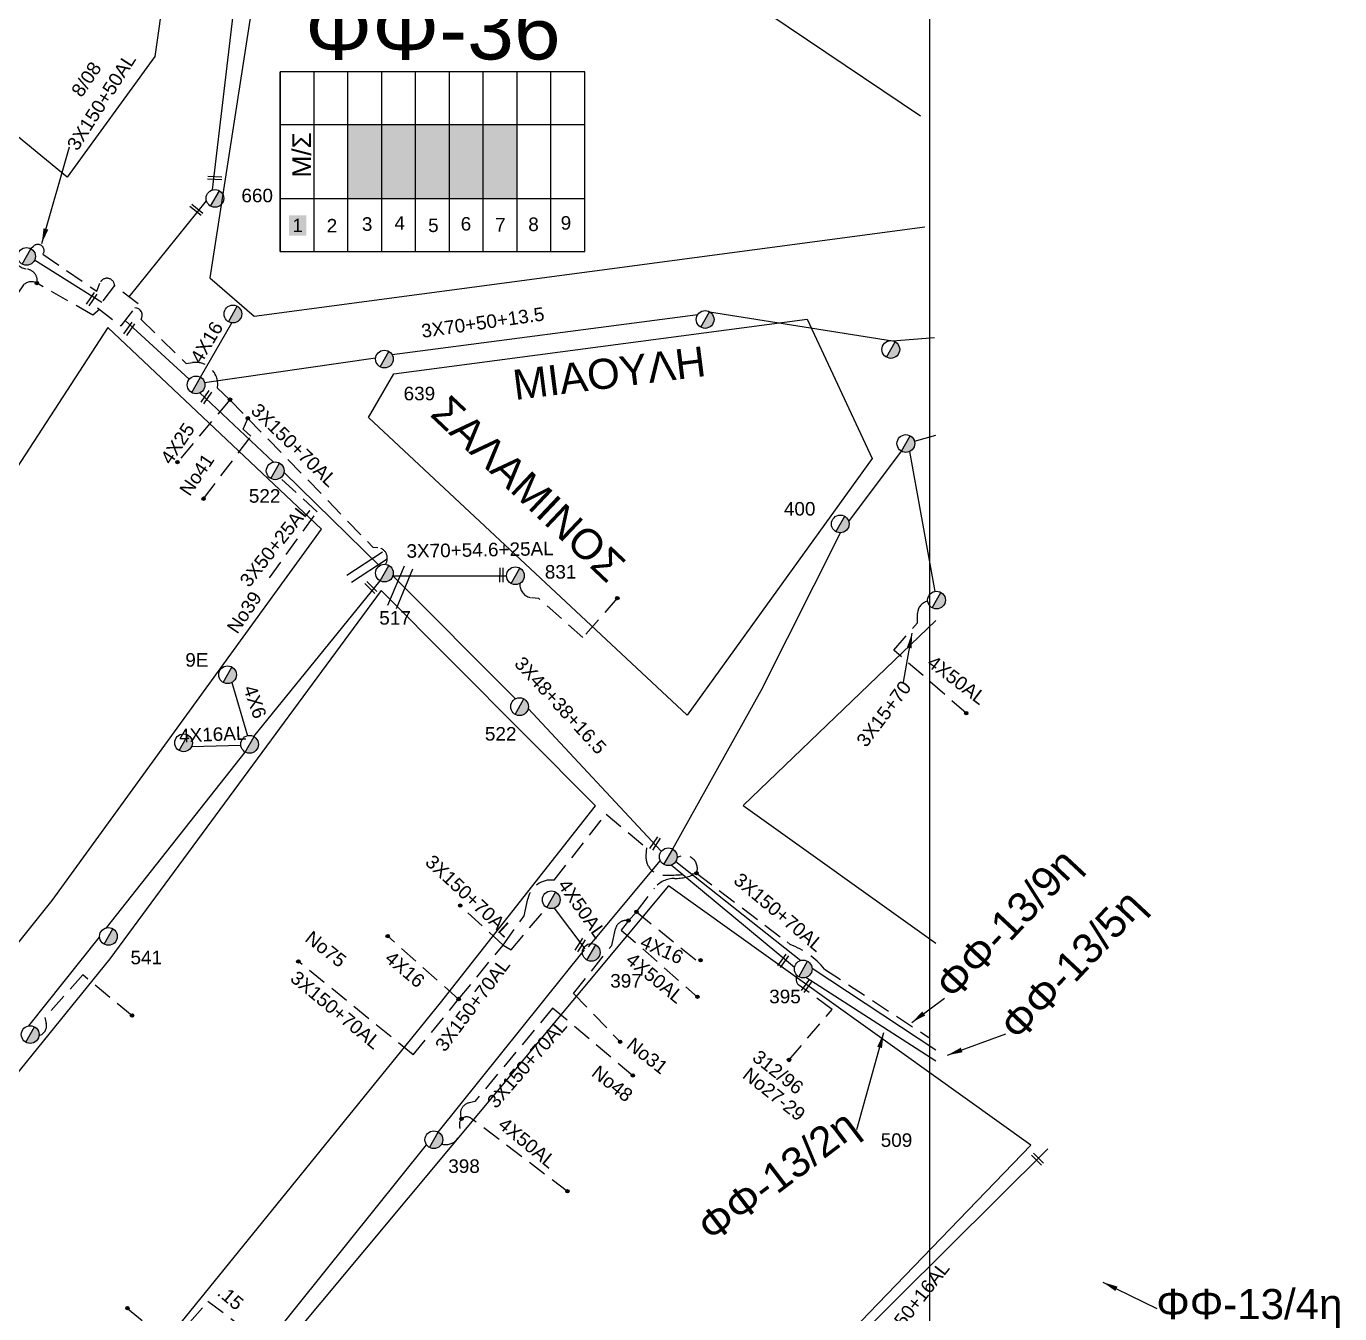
# Model space of a CAD drawing. Header units: millimetres. Extents: x 4486 to 5741, y 824 to 1856.
# Drawn here: x 5380.6 to 5555.3, y 1265.9 to 1437.1 of the extents above; entities that cross this region are included whole.
import ezdxf
from ezdxf.enums import TextEntityAlignment as Align

# ---------------------------------------------------------------- set-up
doc = ezdxf.new("R2010")
doc.units = ezdxf.units.MM
doc.linetypes.add('DASHED', pattern=[19.05, 12.7, -6.35])
for name, color, linetype in [('Ασφαλειοκιβώτια Χ.Τ 9 αναχωρήσεων', 7, 'Continuous'), ('Γέφυρες Εναερίου Δικτύου', 7, 'Continuous'), ('Γυμνά εναέρια ΧΤ (3Φ)   4x16AL', 7, 'Continuous'), ('Γυμνά εναέρια ΧΤ (3Φ)   4x50AL', 7, 'Continuous'), ('Γυμνά εναέρια ΧΤ και ΦΟΠ (3Φ)   4x50+16AL', 7, 'Continuous'), ('Εναέρια παροχή ΧΤ 4x16', 7, 'SYN_LINE'), ('Εναέρια παροχή ΧΤ 4x25', 7, 'SYN_LINE'), ('Επιγραφές - Σχήματα', 7, 'Continuous'), ('Καλώδια ΧΤ   3x150+50AL', 7, 'DASHED'), ('Καλώδια ΧΤ   3x150+70AL', 7, 'DASHED'), ('Καλώδια ΧΤ   3x48+38+16.5', 7, 'DASHED'), ('Καλώδια ΧΤ   3x50+25AL', 7, 'DASHED'), ('Καλώδια ΧΤ   3X70+50+13.5', 7, 'Continuous'), ('Καλώδια ΧΤ   4x50+13.5', 7, 'Continuous'), ('Μηχανική τομή', 7, 'Continuous'), ('Στύλος ΦΜ', 7, 'Continuous'), ('Στύλος ΦΜ @ 1', 7, 'Continuous'), ('Συνδέσεις', 7, 'Continuous'), ('Συνεστραμμένα ΧΤ   3x70+54.6+25AL', 7, 'SYN_LINE'), ('Τομή', 7, 'Continuous'), ('Υπόβαθρο ΔΕΗ', 7, 'Continuous'), ('Υπόγεια Καλώδια Δικτύου ΧΤ   .15', 7, 'DASHED')]:
    doc.layers.add(name, color=color, linetype=linetype)
doc.styles.get("Standard").update_dxf_attribs({"font": 'ARIAL.TTF'})
doc.linetypes.add('SYN_LINE', pattern='A,0.5,-0.0001,["/\\/\\/\\/",Standard,S=0.1,R=0,X=0,Y=-0.05],-0.25', length=0.7501)
doc.dimstyles.new('ISO-25', dxfattribs={"dimtxt": 2.5, "dimasz": 2.5, "dimexe": 1.25, "dimexo": 0.625, "dimtad": 1, "dimtxsty": 'Standard', "dimcen": 2.5, "dimadec": 0, "dimazin": 0, "dimtfac": 1, "dimtmove": 0, "dimatfit": 3, "dimfxl": 1, "dimarcsym": 0})

# ---------------------------------------------------------------- blocks, each defined once
blk = doc.blocks.new('ΥΠΑΡΧΩΝ ΤΣΙΜΕΝΤΕΝΙΟΣ ΣΤΥΛΟΣ')
at = {"layer": 'Στύλος ΦΜ'}
blk.add_hatch(color=7, dxfattribs=at).paths.add_polyline_path([(-1.29, -2.28, 0.574793), (2.62, 0, 0.268822), (1.3, 2.27)])
at = {"layer": 'Στύλος ΦΜ', "color": 7}
blk.add_line((-1.29, -2.28), (1.3, 2.27), dxfattribs=at)
blk.add_circle((0, 0), 2.62, dxfattribs=at)
at = {"layer": 'Στύλος ΦΜ', "flags": 4}
for tag, p in [('ΑΡΙΘΜΟΣ', (-4.68, 8.05)), ('ΤΥΠΟΣ', (-4.91, 3.03))]:
    blk.add_attdef(tag, p, '', height=4, dxfattribs=at)
blk = doc.blocks.new('ΑΣΦΑΛΕΙΟΚΙΒΩΤΙΟ ΥΠΟΣΤΑΘΜΟΥ 9 ΑΝΑΧΩΡΗΣΕΩΝ')
at = {"layer": 'Ασφαλειοκιβώτια Χ.Τ 9 αναχωρήσεων', "ltscale": 40}
for p, q in [((-23.8, 40.36), (24.02, 40.36)), ((-9.72, 40.36), (-9.72, -40.64)), ((9.94, 40.36), (9.94, -40.64)), ((-23.8, 31.36), (24.02, 31.36)), ((-23.8, 22.36), (24.02, 22.36)), ((-23.8, 13.36), (24.02, 13.36)), ((-23.8, 4.36), (24.02, 4.36)), ((-23.8, -4.64), (24.02, -4.64)), ((-23.8, -13.64), (24.02, -13.64)), ((-23.8, -22.64), (24.02, -22.64)), ((-23.8, -31.64), (24.02, -31.64))]:
    blk.add_line(p, q, dxfattribs=at)
at = {"layer": 'Ασφαλειοκιβώτια Χ.Τ 9 αναχωρήσεων'}
blk.add_lwpolyline([(-23.8, -40.64), (24.02, -40.64), (24.02, 40.36), (-23.8, 40.36)], close=True, dxfattribs=at)
for s, p in [('1', (-18.67, 37.12)), ('2', (-18.76, 28.01)), ('3', (-18.31, 18.64)), ('4', (-18.05, 9.99)), ('5', (-18.64, 1.02)), ('6', (-18.25, -7.64)), ('7', (-18.51, -16.8)), ('8', (-18.38, -25.61)), ('9', (-18.01, -34.24))]:
    blk.add_text(s, height=3.6, rotation=270, dxfattribs=at).set_placement(p)
at = {"layer": 'Ασφαλειοκιβώτια Χ.Τ 9 αναχωρήσεων', "ltscale": 40}
for tag, height, p in [('ΟΝΟΜΑ', 5, (-0.16, 44.31)), ('ΚΕΙΜΕΝΟ 1', 2, (17.06, 35.59)), ('ΚΕΙΜΕΝΟ 2', 2, (17.06, 26.88)), ('ΚΕΙΜΕΝΟ 3', 2, (17.06, 17.69)), ('ΚΕΙΜΕΝΟ 4', 2, (17.06, 8.71)), ('ΚΕΙΜΕΝΟ 5', 2, (17.06, -0.13)), ('ΚΕΙΜΕΝΟ 6', 2, (17.06, -9.05)), ('ΚΕΙΜΕΝΟ 7', 2, (17.06, -18.13)), ('ΚΕΙΜΕΝΟ 8', 2, (17.06, -26.85)), ('ΚΕΙΜΕΝΟ 9', 2, (17.06, -35.99)), ('ΣΧ', 2, (-0.1, -42.64))]:
    blk.add_attdef(tag, text='', height=height, dxfattribs=at).set_placement(p, align=Align.MIDDLE_CENTER)
blk = doc.blocks.new('ΤΟΜΗ')
at = {"layer": 'Τομή', "ltscale": 40}
for p, q in [((-5.68, 0), (5.68, 0)), ((5.68, -2.33), (-5.68, -2.33))]:
    blk.add_line(p, q, dxfattribs=at)
blk = doc.blocks.new('ΜΗΧΑΝΙΚΗ ΤΟΜΗ')
at = {"layer": 'Μηχανική τομή', "ltscale": 40}
for p, q in [((-1.89, 0.78), (1.89, 0.78)), ((1.89, 0), (-1.89, 0))]:
    blk.add_line(p, q, dxfattribs=at)
blk = doc.blocks.new('_ΣΥΝΔΕΣΗ')
at = {"layer": 'Συνδέσεις', "linetype": 'SYN_LINE', "ltscale": 40}
blk.add_hatch(color=256, dxfattribs=at).paths.add_polyline_path([(0.5, -0.01, 1), (-0.5, -0.01, 1)])
at = {"layer": 'Συνδέσεις'}
blk.add_circle((0, -0.01), 0.5, dxfattribs=at)

msp = doc.modelspace()

# ---------------------------------------------------------------- hatches: boundary and pattern name
at = {"layer": 'Ασφαλειοκιβώτια Χ.Τ 9 αναχωρήσεων', "ltscale": 0.2}
for color, points in [(133, [(5423.42, 1424.04), (5423.42, 1414.22), (5427.92, 1414.22), (5427.92, 1424.04)]), (85, [(5427.92, 1424.04), (5427.92, 1414.22), (5432.42, 1414.22), (5432.42, 1424.04)]), (2, [(5432.42, 1424.04), (5432.42, 1414.22), (5436.92, 1414.22), (5436.92, 1424.04)]), (1, [(5436.92, 1424.04), (5436.92, 1414.22), (5441.42, 1414.22), (5441.42, 1424.04)]), (62, [(5441.42, 1424.04), (5441.42, 1414.22), (5445.92, 1414.22), (5445.92, 1424.04)]), (173, [(5415.59, 1409.29), (5417.89, 1409.29), (5417.89, 1412), (5415.59, 1412)])]:
    msp.add_hatch(color=color, dxfattribs=at).paths.add_polyline_path(points)

# ---------------------------------------------------------------- linework, layer by layer
at = {"layer": 'Γέφυρες Εναερίου Δικτύου', "color": 173, "linetype": 'DASHED', "ltscale": 0.2}
msp.add_lwpolyline([(5390.39, 1399.47), (5389.5, 1398.71), (5382.07, 1402.95, 0.334533), (5380.29, 1402.73), (5369.18, 1386.61), (5366.79, 1382.82, -0.527971), (5365.46, 1382.77, -1.515497)], format="xyb", dxfattribs=at)
at = {"layer": 'Γέφυρες Εναερίου Δικτύου', "linetype": 'DASHED', "lineweight": 25, "ltscale": 0.2}
msp.add_lwpolyline([(5390.12, 1399.68), (5393.26, 1397.28), (5395.52, 1400.23), (5392.38, 1402.63)], close=True, dxfattribs=at)
at = {"layer": 'Γέφυρες Εναερίου Δικτύου', "color": 133, "linetype": 'DASHED', "ltscale": 0.2}
msp.add_lwpolyline([(5404.23, 1374.28), (5410.52, 1382.59), (5409.5, 1383.55), (5410.11, 1384.98)], dxfattribs=at)
for points in [[(5459.25, 1361.06), (5454.67, 1355.81), (5448.81, 1361), (5447.85, 1361.12, -0.397213), (5446.28, 1363.01, -3.078471)], [(5394.71, 1305.52), (5388.15, 1310.97), (5383.1, 1305.27), (5383.3, 1304.49, -0.413273), (5382.34, 1302.88, -2.741506)]]:
    msp.add_lwpolyline(points, format="xyb", dxfattribs=at)
at = {"layer": 'Γέφυρες Εναερίου Δικτύου', "color": 5, "linetype": 'SYN_LINE', "ltscale": 15}
for points in [[(5482.8, 1311.94), (5466.4, 1325.56)], [(5501.59, 1299.5), (5484.3, 1310.61)]]:
    msp.add_lwpolyline(points, dxfattribs=at)
at = {"layer": 'Γέφυρες Εναερίου Δικτύου', "color": 5, "linetype": 'DASHED', "ltscale": 0.2}
msp.add_lwpolyline([(5482.07, 1299.63), (5487.84, 1306.37), (5483.4, 1309.57, -0.329884), (5483.14, 1310.9, -3.178815)], format="xyb", dxfattribs=at)
at = {"layer": 'Γυμνά εναέρια ΧΤ (3Φ)   4x16AL', "color": 133, "ltscale": 0.2}
for points in [[(5407.99, 1349.85), (5410.09, 1342.77)], [(5409.18, 1341.46), (5402.62, 1341.29)]]:
    msp.add_lwpolyline(points, dxfattribs=at)
at = {"layer": 'Γυμνά εναέρια ΧΤ (3Φ)   4x50AL', "color": 190, "linetype": 'DASHED', "ltscale": 0.2}
msp.add_lwpolyline([(5505.66, 1345.76), (5496.01, 1354.15), (5499.18, 1357.79), (5499.18, 1359.02, -0.36336), (5500.53, 1360.64, -0.088574)], format="xyb", dxfattribs=at)
at = {"layer": 'Γυμνά εναέρια ΧΤ (3Φ)   4x50AL', "color": 6, "ltscale": 0.2}
msp.add_lwpolyline([(5450.87, 1319.85), (5454.95, 1314.41)], dxfattribs=at)
at = {"layer": 'Γυμνά εναέρια ΧΤ (3Φ)   4x50AL', "color": 6, "linetype": 'DASHED', "ltscale": 0.2}
msp.add_lwpolyline([(5460.75, 1318.15), (5459.78, 1316.92), (5469.9, 1308.01)], dxfattribs=at)
at = {"layer": 'Γυμνά εναέρια ΧΤ (3Φ)   4x50AL', "color": 5, "linetype": 'DASHED', "ltscale": 0.2}
msp.add_lwpolyline([(5452.62, 1282.14), (5439.82, 1291.87, 0.374331), (5438.54, 1291.78, 0.272742), (5438.29, 1290.81, -0.597912), (5435.88, 1288.47, -50.186908)], format="xyb", dxfattribs=at)
at = {"layer": 'Γυμνά εναέρια ΧΤ και ΦΟΠ (3Φ)   4x50+16AL', "color": 85, "ltscale": 0.2}
msp.add_lwpolyline([(5381.75, 1406.05), (5390.71, 1400.45)], dxfattribs=at)
at = {"layer": 'Γυμνά εναέρια ΧΤ και ΦΟΠ (3Φ)   4x50+16AL', "color": 190, "ltscale": 0.2}
for points in [[(5498.75, 1381.95), (5501.59, 1382.75)], [(5490.03, 1371.26), (5497.04, 1380.6)], [(5466.62, 1327.7), (5478.37, 1348.78), (5488.92, 1369.75)]]:
    msp.add_lwpolyline(points, dxfattribs=at)
at = {"layer": 'Γυμνά εναέρια ΧΤ και ΦΟΠ (3Φ)   4x50+16AL', "color": 27, "ltscale": 0.2}
msp.add_lwpolyline([(5489.92, 1261.41), (5516.5, 1287.81)], dxfattribs=at)
at = {"layer": 'Εναέρια παροχή ΧΤ 4x16', "color": 1, "ltscale": 20}
msp.add_lwpolyline([(5403.81, 1390.45), (5408, 1397.69)], dxfattribs=at)
at = {"layer": 'Εναέρια παροχή ΧΤ 4x16', "color": 190, "linetype": 'Continuous', "ltscale": 20}
msp.add_lwpolyline([(5498.11, 1380.56), (5501.49, 1361.97)], dxfattribs=at)
at = {"layer": 'Εναέρια παροχή ΧΤ 4x16', "color": 6, "linetype": 'DASHED', "ltscale": 0.2}
for points in [[(5461.79, 1319.36), (5469.69, 1312.95)], [(5438.15, 1307.73), (5428.71, 1316.1)]]:
    msp.add_lwpolyline(points, dxfattribs=at)
at = {"layer": 'Εναέρια παροχή ΧΤ 4x25', "color": 133, "linetype": 'DASHED', "ltscale": 0.2}
msp.add_lwpolyline([(5407.74, 1387.46), (5400.75, 1379.15)], dxfattribs=at)
at = {"layer": 'Επιγραφές - Σχήματα'}
msp.add_lwpolyline([(4494.75, 1847.42), (5500.76, 1847.42), (5500.76, 847.45), (4494.75, 847.45)], close=True, dxfattribs=at)
at = {"layer": 'Επιγραφές - Σχήματα', "color": 133, "ltscale": 0.2}
msp.add_arc((5395.08, 1398.69), 0.997, 326.2015, 88.5254, dxfattribs=at)
at = {"layer": 'Καλώδια ΧΤ   3x150+50AL', "color": 62, "ltscale": 0.2}
msp.add_lwpolyline([(5381.26, 1407.55), (5381.59, 1407.87, -0.911653), (5382.87, 1406.8), (5390.03, 1401.88), (5390.45, 1402.97, -0.823634), (5392.38, 1402.63, -1.564891)], format="xyb", dxfattribs=at)
at = {"layer": 'Καλώδια ΧΤ   3x150+70AL', "color": 173, "ltscale": 0.2}
msp.add_lwpolyline([(5367.16, 1420), (5369.41, 1418.18), (5376.03, 1412.37), (5374.84, 1410.49), (5378.48, 1407.59), (5378.83, 1406.47, 0.290657), (5380.76, 1404.83, -0.438144), (5382.07, 1402.95, -1.673874)], format="xyb", dxfattribs=at)
at = {"layer": 'Καλώδια ΧΤ   3x150+70AL', "color": 133, "ltscale": 0.2}
msp.add_lwpolyline([(5395.91, 1398.14), (5401.91, 1392.28), (5402.77, 1392.39, -0.506546), (5406.07, 1388.98), (5407.74, 1387.46), (5410.11, 1384.98), (5426.75, 1367.86), (5427.41, 1367.79, -0.56541), (5428.41, 1365.57, -1.715192)], format="xyb", dxfattribs=at)
at = {"layer": 'Καλώδια ΧΤ   3x150+70AL', "color": 6, "ltscale": 0.2}
for points in [[(5444.06, 1314.92), (5446.88, 1318.82), (5447.36, 1321.09, -0.392577), (5450.83, 1323.54), (5457.77, 1332.34), (5463.14, 1327.84), (5463.06, 1326.83, 0.433571), (5465.41, 1324.23, 0.037595), (5469.78, 1324.48), (5481.84, 1315.33)], [(5453.43, 1308.47), (5458.5, 1314.87), (5459, 1317.07, -0.419271), (5460.75, 1318.15), (5461.79, 1319.36), (5464.2, 1322.49, -0.235769), (5466.87, 1323.78, 0.124709), (5469.78, 1324.48, 11.048315)], [(5481.84, 1315.33), (5482.23, 1314.99, -0.131482), (5486.82, 1311.72), (5500.69, 1302.62), (5500.69, 1302.62, -0.389548), (5500.69, 1302.62)]]:
    msp.add_lwpolyline(points, format="xyb", dxfattribs=at)
for points in [[(5432.11, 1300.32), (5438.15, 1307.73), (5444.06, 1314.92), (5445.13, 1314.28), (5449.88, 1319.93)], [(5444.06, 1314.92), (5438.36, 1320.16)], [(5432.11, 1300.32), (5416.83, 1312.74)], [(5453.43, 1308.47), (5459.63, 1302.03)]]:
    msp.add_lwpolyline(points, dxfattribs=at)
at = {"layer": 'Καλώδια ΧΤ   3x150+70AL', "color": 5, "ltscale": 0.2}
msp.add_lwpolyline([(5461.31, 1297.55), (5450.65, 1306.54), (5440.29, 1294.1), (5439.58, 1293.95, 0.493726), (5438.54, 1291.78, 4.502415)], format="xyb", dxfattribs=at)
at = {"layer": 'Καλώδια ΧΤ   3x150+70AL', "color": 6, "ltscale": 0.2}
msp.add_arc((5468.18, 1325.1), 1.72, 338.8326, 124.6141, dxfattribs=at)
at = {"layer": 'Καλώδια ΧΤ   3x48+38+16.5', "color": 173, "linetype": 'Continuous', "ltscale": 0.2}
for points in [[(5429.4, 1364.05), (5445.73, 1347.68)], [(5447.4, 1346.37), (5465.1, 1327.39)]]:
    msp.add_lwpolyline(points, dxfattribs=at)
at = {"layer": 'Καλώδια ΧΤ   3x48+38+16.5', "color": 173, "linetype": 'SYN_LINE', "ltscale": 15}
for points in [[(5467.03, 1326.04), (5483.65, 1312.87)], [(5485.14, 1311.83), (5501.59, 1301)]]:
    msp.add_lwpolyline(points, dxfattribs=at)
at = {"layer": 'Καλώδια ΧΤ   3x50+25AL', "color": 1, "ltscale": 0.2}
msp.add_lwpolyline([(5413, 1363.78), (5419.32, 1372.55), (5414.44, 1377.05)], dxfattribs=at)
at = {"layer": 'Καλώδια ΧΤ   3X70+50+13.5', "color": 1, "ltscale": 0.2}
for points in [[(5471.52, 1399.16), (5495.83, 1395.3)], [(5393.8, 1397.98), (5402.31, 1390.17)], [(5429.3, 1393.46), (5469.95, 1398.78)], [(5495.83, 1395.3), (5501.43, 1395.74)], [(5404.36, 1389.74), (5427.11, 1393.04)], [(5403.72, 1388.36), (5413.52, 1379.16)], [(5414.92, 1377.81), (5427.62, 1365.38)]]:
    msp.add_lwpolyline(points, dxfattribs=at)
at = {"layer": 'Καλώδια ΧΤ   4x50+13.5', "color": 2, "ltscale": 0.2}
for points in [[(5405.4, 1415.37), (5408.27, 1439.37)], [(5394.35, 1401.13), (5404.61, 1413.91)]]:
    msp.add_lwpolyline(points, dxfattribs=at)
at = {"layer": 'Καλώδια ΧΤ   4x50+13.5', "color": 133, "ltscale": 0.2}
for points in [[(5410.93, 1342.64), (5427.69, 1363.37)], [(5391.34, 1317.22), (5409.77, 1340.59)], [(5380.98, 1304.18), (5390.4, 1315.97)]]:
    msp.add_lwpolyline(points, dxfattribs=at)
at = {"layer": 'Καλώδια ΧΤ   4x50+13.5', "color": 5, "ltscale": 0.2}
for points in [[(5455.4, 1314.69), (5464.98, 1326.15)], [(5435.43, 1290.05), (5454.89, 1314.29)], [(5413.2, 1262.59), (5433.87, 1288.37)]]:
    msp.add_lwpolyline(points, dxfattribs=at)
at = {"layer": 'Συνεστραμμένα ΧΤ   3x70+54.6+25AL', "color": 133, "ltscale": 20}
msp.add_lwpolyline([(5429.4, 1364.05), (5444.52, 1364.02)], dxfattribs=at)
at = {"layer": 'Υπόβαθρο ΔΕΗ', "ltscale": 0.2}
for points in [[(5405.16, 1485.23), (5397.75, 1433.09), (5386.07, 1417.06), (5317.35, 1473.61), (5344.59, 1520.73)], [(5484.5, 1398.17), (5493.13, 1379.66), (5468.55, 1345.51), (5426.16, 1385.09), (5429.52, 1390.91)], [(5391.48, 1397.06), (5345.42, 1326.19), (5295.29, 1256.5), (5319.38, 1239.99), (5384.11, 1320.83), (5419.9, 1370.22)], [(5427.86, 1362.06), (5391.74, 1313.07), (5344.38, 1254.63), (5327.7, 1234.48), (5357.72, 1213.71), (5394.21, 1256.03), (5435.73, 1307.22), (5456.37, 1333.46)]]:
    msp.add_lwpolyline(points, close=True, dxfattribs=at)
for points in [[(5499.59, 1425.15), (5424.18, 1475.93), (5416.04, 1474.53), (5405.08, 1403.65), (5410.97, 1398.59), (5500.16, 1410.43)], [(5501.59, 1358.11), (5475.98, 1333.5), (5501.59, 1315.17)], [(5466.07, 1322.81), (5414.01, 1260.42), (5368.53, 1206.13), (5414.25, 1174.8), (5449.98, 1219.9), (5422.86, 1242.41)], [(5447.71, 1235.07), (5455.67, 1227.26), (5492.72, 1266.02), (5514.25, 1288.31), (5466.07, 1322.81)]]:
    msp.add_lwpolyline(points, dxfattribs=at)
at = {"layer": 'Υπόγεια Καλώδια Δικτύου ΧΤ   .15', "color": 62, "ltscale": 0.2}
msp.add_lwpolyline([(5394.1, 1266.6), (5399.94, 1261.86), (5404.81, 1267.56), (5411.73, 1262.35)], dxfattribs=at)

# ---------------------------------------------------------------- block references
at = {"layer": 'Ασφαλειοκιβώτια Χ.Τ 9 αναχωρήσεων', "xscale": 0.5, "yscale": 0.5, "zscale": 0.5, "rotation": 90}
msp.add_blockref('ΑΣΦΑΛΕΙΟΚΙΒΩΤΙΟ ΥΠΟΣΤΑΘΜΟΥ 9 ΑΝΑΧΩΡΗΣΕΩΝ', (5434.6, 1419.08), dxfattribs=at)
at = {"layer": 'Μηχανική τομή'}
for p, xscale, yscale, zscale, rotation in [((5405.71, 1416.76), 0.5000000000000961, 0.5000000000000961, 0.5000000000000961, 357.221757458466), ((5403.15, 1412.56), 0.5000000000000154, 0.5000000000000154, 0.5000000000000154, 321.6883801767628), ((5389.5, 1400.71), 0.5000000000002504, 0.5000000000002504, 0.5000000000002504, 55.63420554822452), ((5394.5, 1396.79), 0.5000000000002504, 0.5000000000002504, 0.5000000000002504, 55.63420554822452), ((5404.77, 1387.68), 0.5000000000002504, 0.5000000000002504, 0.5000000000002504, 55.63420554822452), ((5444.04, 1364.13), 0.5000000000002566, 0.5000000000002566, 0.5000000000002566, 89.86842345506702), ((5426.62, 1362.62), 0.5000000000001353, 0.5000000000001353, 0.5000000000001353, 134.6547409641328), ((5464.11, 1328.54), 0.5000000000001182, 0.5000000000001182, 0.5000000000001182, 236.8817466025448), ((5454.14, 1315.04), 0.5000000000001182, 0.5000000000001182, 0.5000000000001182, 236.8817466025448), ((5481.14, 1312.93), 0.5000000000001869, 0.5000000000001869, 0.5000000000001869, 234.9611980667888), ((5484.29, 1309.63), 0.5000000000001871, 0.5000000000001871, 0.5000000000001871, 234.9611980667888), ((5515.27, 1286.59), 0.5000000000001353, 0.5000000000001353, 0.5000000000001353, 134.6547409641328)]:
    msp.add_blockref('ΜΗΧΑΝΙΚΗ ΤΟΜΗ', p, dxfattribs=dict(at, xscale=xscale, yscale=yscale, zscale=zscale, rotation=rotation))
at = {"layer": 'Στύλος ΦΜ @ 1', "ltscale": 40}
ref = msp.add_blockref('ΥΠΑΡΧΩΝ ΤΣΙΜΕΝΤΕΝΙΟΣ ΣΤΥΛΟΣ', (5405.74, 1414.24), dxfattribs=dict(at, xscale=0.4499999999998181, yscale=0.4499999999998181, zscale=0.4499999999998181))
ref.add_attrib('ΤΥΠΟΣ', '660', (5409.26, 1413.72), dxfattribs={"layer": 'Στύλος ΦΜ', "height": 1.8, "flags": 4})
ref = msp.add_blockref('ΥΠΑΡΧΩΝ ΤΣΙΜΕΝΤΕΝΙΟΣ ΣΤΥΛΟΣ', (5380.68, 1406.52), dxfattribs=dict(at, xscale=0.4499999999998181, yscale=0.4499999999998181, zscale=0.4499999999998181))
ref.add_attrib('ΤΥΠΟΣ', '523', (5372.38, 1406.11), dxfattribs={"layer": 'Στύλος ΦΜ', "height": 1.8, "flags": 4})
at = {"layer": 'Στύλος ΦΜ @ 1', "ltscale": 40, "xscale": 0.4499999999998181, "yscale": 0.4499999999998181, "zscale": 0.4499999999998181}
for p in [(5408.13, 1398.86), (5470.93, 1398.13), (5495.62, 1394.14), (5403.23, 1389.43), (5497.62, 1381.63), (5501.7, 1360.81), (5401.57, 1341.82), (5410.35, 1341.62), (5466.03, 1326.67), (5450.46, 1320.95), (5381.17, 1303.02)]:
    msp.add_blockref('ΥΠΑΡΧΩΝ ΤΣΙΜΕΝΤΕΝΙΟΣ ΣΤΥΛΟΣ', p, dxfattribs=at)
at = {"layer": 'Στύλος ΦΜ @ 1', "ltscale": 40}
ref = msp.add_blockref('ΥΠΑΡΧΩΝ ΤΣΙΜΕΝΤΕΝΙΟΣ ΣΤΥΛΟΣ', (5428.28, 1392.87), dxfattribs=dict(at, xscale=0.4499999999998181, yscale=0.4499999999998181, zscale=0.4499999999998181))
ref.add_attrib('ΤΥΠΟΣ', '639', (5430.83, 1387.38), dxfattribs={"layer": 'Στύλος ΦΜ', "height": 1.8, "flags": 4})
ref = msp.add_blockref('ΥΠΑΡΧΩΝ ΤΣΙΜΕΝΤΕΝΙΟΣ ΣΤΥΛΟΣ', (5413.75, 1378), dxfattribs=dict(at, xscale=0.4499999999998181, yscale=0.4499999999998181, zscale=0.4499999999998181))
ref.add_attrib('ΤΥΠΟΣ', '522', (5410.25, 1373.76), dxfattribs={"layer": 'Στύλος ΦΜ', "height": 1.8, "flags": 4})
ref = msp.add_blockref('ΥΠΑΡΧΩΝ ΤΣΙΜΕΝΤΕΝΙΟΣ ΣΤΥΛΟΣ', (5488.9, 1370.93), dxfattribs=dict(at, xscale=0.4499999999998181, yscale=0.4499999999998181, zscale=0.4499999999998181))
ref.add_attrib('ΤΥΠΟΣ', '400', (5481.4, 1372.05), dxfattribs={"layer": 'Στύλος ΦΜ', "height": 1.8, "flags": 4})
ref = msp.add_blockref('ΥΠΑΡΧΩΝ ΤΣΙΜΕΝΤΕΝΙΟΣ ΣΤΥΛΟΣ', (5428.28, 1364.4), dxfattribs=dict(at, xscale=0.4499999999998181, yscale=0.4499999999998181, zscale=0.4499999999998181))
ref.add_attrib('ΤΥΠΟΣ', '517', (5427.59, 1357.54), dxfattribs={"layer": 'Στύλος ΦΜ', "height": 1.8, "flags": 4})
ref = msp.add_blockref('ΥΠΑΡΧΩΝ ΤΣΙΜΕΝΤΕΝΙΟΣ ΣΤΥΛΟΣ', (5445.7, 1364.04), dxfattribs=dict(at, xscale=0.4499999999998181, yscale=0.4499999999998181, zscale=0.4499999999998181))
ref.add_attrib('ΤΥΠΟΣ', '831', (5449.61, 1363.66), dxfattribs={"layer": 'Στύλος ΦΜ', "height": 1.8, "flags": 4})
ref = msp.add_blockref('ΥΠΑΡΧΩΝ ΤΣΙΜΕΝΤΕΝΙΟΣ ΣΤΥΛΟΣ', (5407.42, 1350.88), dxfattribs=dict(at, xscale=0.4499999999998181, yscale=0.4499999999998181, zscale=0.4499999999998181))
ref.add_attrib('ΤΥΠΟΣ', '9Ε', (5401.8, 1351.95), dxfattribs={"layer": 'Στύλος ΦΜ', "height": 1.8, "flags": 4})
ref = msp.add_blockref('ΥΠΑΡΧΩΝ ΤΣΙΜΕΝΤΕΝΙΟΣ ΣΤΥΛΟΣ', (5446.25, 1346.63), dxfattribs=dict(at, xscale=0.4499999999998181, yscale=0.4499999999998181, zscale=0.4499999999998181))
ref.add_attrib('ΤΥΠΟΣ', '522', (5441.64, 1342.12), dxfattribs={"layer": 'Στύλος ΦΜ', "height": 1.8, "flags": 4})
ref = msp.add_blockref('ΥΠΑΡΧΩΝ ΤΣΙΜΕΝΤΕΝΙΟΣ ΣΤΥΛΟΣ', (5391.58, 1316.07), dxfattribs=dict(at, xscale=0.4499999999998181, yscale=0.4499999999998181, zscale=0.4499999999998181))
ref.add_attrib('ΤΥΠΟΣ', '541', (5394.51, 1312.37), dxfattribs={"layer": 'Στύλος ΦΜ', "height": 1.8, "flags": 4})
ref = msp.add_blockref('ΥΠΑΡΧΩΝ ΤΣΙΜΕΝΤΕΝΙΟΣ ΣΤΥΛΟΣ', (5455.79, 1313.95), dxfattribs=dict(at, xscale=0.4499999999998181, yscale=0.4499999999998181, zscale=0.4499999999998181))
ref.add_attrib('ΤΥΠΟΣ', '397', (5458.31, 1309.27), dxfattribs={"layer": 'Στύλος ΦΜ', "height": 1.8, "flags": 4})
ref = msp.add_blockref('ΥΠΑΡΧΩΝ ΤΣΙΜΕΝΤΕΝΙΟΣ ΣΤΥΛΟΣ', (5483.97, 1311.74), dxfattribs=dict(at, xscale=0.4499999999998181, yscale=0.4499999999998181, zscale=0.4499999999998181))
ref.add_attrib('ΤΥΠΟΣ', '395', (5479.45, 1307.18), dxfattribs={"layer": 'Στύλος ΦΜ', "height": 1.8, "flags": 4})
ref = msp.add_blockref('ΥΠΑΡΧΩΝ ΤΣΙΜΕΝΤΕΝΙΟΣ ΣΤΥΛΟΣ', (5434.85, 1289.03), dxfattribs=dict(at, xscale=0.4499999999998181, yscale=0.4499999999998181, zscale=0.4499999999998181))
ref.add_attrib('ΤΥΠΟΣ', '398', (5436.77, 1284.62), dxfattribs={"layer": 'Στύλος ΦΜ', "height": 1.8, "flags": 4})
at = {"layer": 'Συνδέσεις', "xscale": 0.4499999999998181, "yscale": 0.4499999999998181, "zscale": 0.4499999999998181}
for p in [(5382.07, 1402.97), (5407.74, 1387.47), (5410.11, 1384.99), (5400.75, 1379.16), (5404.23, 1374.3), (5459.25, 1361.07), (5505.66, 1345.77), (5469.79, 1324.48), (5438.36, 1320.17), (5461.79, 1319.36), (5460.74, 1318.19), (5428.71, 1316.11), (5416.83, 1312.75), (5470.32, 1312.91), (5438.15, 1307.75), (5469.9, 1308.05), (5394.71, 1305.56), (5459.62, 1302.07), (5482.08, 1299.64), (5461.3, 1297.59), (5438.54, 1291.82), (5452.61, 1282.18), (5394.1, 1266.64)]:
    msp.add_blockref('_ΣΥΝΔΕΣΗ', p, dxfattribs=at)
at = {"layer": 'Τομή'}
for p, xscale, yscale, zscale, rotation in [((5425.65, 1365.66), 0.4999999999999962, 0.4999999999999962, 0.4999999999999962, 33.35313688008636), ((5429.84, 1362.73), 0.5000000000001126, 0.5000000000001126, 0.5000000000001126, 67.36106786504659)]:
    msp.add_blockref('ΤΟΜΗ', p, dxfattribs=dict(at, xscale=xscale, yscale=yscale, zscale=zscale, rotation=rotation))

# ---------------------------------------------------------------- texts
at = {"layer": 'Γυμνά εναέρια ΧΤ (3Φ)   4x16AL', "ltscale": 0.2}
for s, rotation, p in [('4Χ6', 289.1869, (5411.07, 1347.28)), ('4X16AL', 2.4088, (5405.44, 1342.95))]:
    msp.add_text(s, height=1.8, rotation=rotation, dxfattribs=at).set_placement(p, align=Align.MIDDLE)
at = {"layer": 'Γυμνά εναέρια ΧΤ (3Φ)   4x50AL', "ltscale": 0.2}
for rotation, p in [(305.2429, (5454.57, 1319.76)), (320.6746, (5464.27, 1310.55)), (320.6746, (5447.28, 1288.63))]:
    msp.add_text('4X50AL', height=1.8, rotation=rotation, dxfattribs=at).set_placement(p, align=Align.MIDDLE)
at = {"layer": 'Γυμνά εναέρια ΧΤ και ΦΟΠ (3Φ)   4x50+16AL', "ltscale": 0.2}
msp.add_text('4X50+16AL', height=1.8, rotation=51.9904, dxfattribs=at).set_placement((5498.78, 1267.28), align=Align.MIDDLE)
at = {"layer": 'Εναέρια παροχή ΧΤ 4x16', "ltscale": 20}
for rotation, p in [(59.0125, (5404.63, 1395.09)), (335.9445, (5465.19, 1314.34)), (319.6619, (5431.01, 1311.7))]:
    msp.add_text('4X16', height=1.8, rotation=rotation, dxfattribs=at).set_placement(p, align=Align.MIDDLE)
at = {"layer": 'Εναέρια παροχή ΧΤ 4x25', "ltscale": 20}
msp.add_text('4X25', height=1.8, rotation=55.9557, dxfattribs=at).set_placement((5400.76, 1381.64), align=Align.MIDDLE)
at = {"layer": 'Επιγραφές - Σχήματα', "ltscale": 0.2, "attachment_point": 1}
for s, insert, char_height, width in [('ΦΦ-36', (5417.73, 1440.72), 8, 50.8867), ('509', (5494.28, 1289.88), 1.8, 4.8614), ('ΦΦ-13/4η', (5530.92, 1269.17), 4, 39.5466)]:
    msp.add_mtext(s, dxfattribs=dict(at, insert=insert, char_height=char_height, width=width))
for s, insert, char_height, width, rotation in [('8/08', (5386.51, 1428.56), 1.8, 6.948, 55.8954), ('Μ/Σ', (5416.03, 1417.01), 2.5, 4.7879, 90), ('ΜΙΑΟΥΛΗ', (5445.13, 1391.37), 4, 29.1423, 7.1971), ('ΣΑΛΑΜΙΝΟΣ', (5436.95, 1388.31), 4, 29.1423, 316.5421), ('Νο41', (5400.89, 1375.51), 1.8, 6.948, 55.8954), ('Νο39', (5407.21, 1357.2), 1.8, 6.948, 55.8954), ('4Χ50AL', (5501.38, 1353.6), 1.8, 9.2373, 322.9002), ('3Χ15+70', (5490.91, 1342.19), 1.8, 9.2373, 52.9002), ('ΦΦ-13/9η', (5501.17, 1310.06), 4, 39.5466, 46.9704), ('ΦΦ-13/5η', (5509.79, 1304.59), 4, 39.5466, 46.9704), ('Νο75', (5418.69, 1316.96), 1.8, 6.948, 321.7499), ('Νο31', (5461.45, 1302.76), 1.8, 6.948, 321.7499), ('312/96', (5478.17, 1301.11), 1.8, 6.948, 321.7499), ('Νο48', (5456.79, 1299.06), 1.8, 6.948, 321.7499), ('Νο27-29', (5476.87, 1298.78), 1.8, 6.948, 321.7499), ('ΦΦ-13/2η', (5469.47, 1278.35), 4, 39.5466, 37.1895)]:
    msp.add_mtext(s, dxfattribs=dict(at, insert=insert, char_height=char_height, width=width, rotation=rotation))
at = {"layer": 'Καλώδια ΧΤ   3x150+50AL', "ltscale": 0.2}
msp.add_text('3X150+50AL', height=1.8, rotation=57.4256, dxfattribs=at).set_placement((5390.63, 1427.08), align=Align.MIDDLE)
at = {"layer": 'Καλώδια ΧΤ   3x150+70AL', "ltscale": 0.2}
for rotation, p in [(315.9559, (5416.26, 1381.43)), (317.0969, (5439.53, 1321.46)), (319.891, (5480.73, 1319.29)), (53.1043, (5439.99, 1306.98)), (320.3491, (5421.81, 1306.29)), (49.0327, (5447.23, 1299.17))]:
    msp.add_text('3X150+70AL', height=1.8, rotation=rotation, dxfattribs=at).set_placement(p, align=Align.MIDDLE)
at = {"layer": 'Καλώδια ΧΤ   3x48+38+16.5', "ltscale": 0.2}
msp.add_text('3X48+38+16.5', height=1.8, rotation=312.7362, dxfattribs=at).set_placement((5451.7, 1346.81), align=Align.MIDDLE)
at = {"layer": 'Καλώδια ΧΤ   3x50+25AL', "ltscale": 0.2}
msp.add_text('3X50+25AL', height=1.8, rotation=51.6405, dxfattribs=at).set_placement((5413.69, 1368.12), align=Align.MIDDLE)
at = {"layer": 'Καλώδια ΧΤ   3X70+50+13.5', "ltscale": 0.2}
msp.add_text('3X70+50+13.5', height=1.8, rotation=8.1528, dxfattribs=at).set_placement((5441.36, 1397.74), align=Align.MIDDLE)
at = {"layer": 'Συνεστραμμένα ΧΤ   3x70+54.6+25AL', "ltscale": 20}
msp.add_text('3X70+54.6+25AL', height=1.8, rotation=1.0313, dxfattribs=at).set_placement((5441, 1367.5), align=Align.MIDDLE)
at = {"layer": 'Υπόγεια Καλώδια Δικτύου ΧΤ   .15', "ltscale": 0.2, "insert": (5407.07, 1269.85), "char_height": 1.8, "width": 6.2762, "attachment_point": 1, "rotation": 319.9036}
msp.add_mtext('.15', dxfattribs=at)

# ---------------------------------------------------------------- leaders
at = {"layer": 'Επιγραφές - Σχήματα', "ltscale": 40}
for points in [[(5382.71, 1408.25), (5386.4, 1421.1)], [(5498.43, 1356.41), (5497.27, 1349.87)], [(5498.4, 1304.62), (5502.76, 1307.88)], [(5494.67, 1303.23), (5491.05, 1290.34)], [(5503.16, 1300.28), (5510.91, 1303.11)], [(5523.83, 1270.08), (5531.01, 1266.56)]]:
    msp.add_leader(points, dimstyle='ISO-25', override={"dimasz": 2, "dimtad": 0}, dxfattribs=at)

doc.saveas('drawing.dxf')
